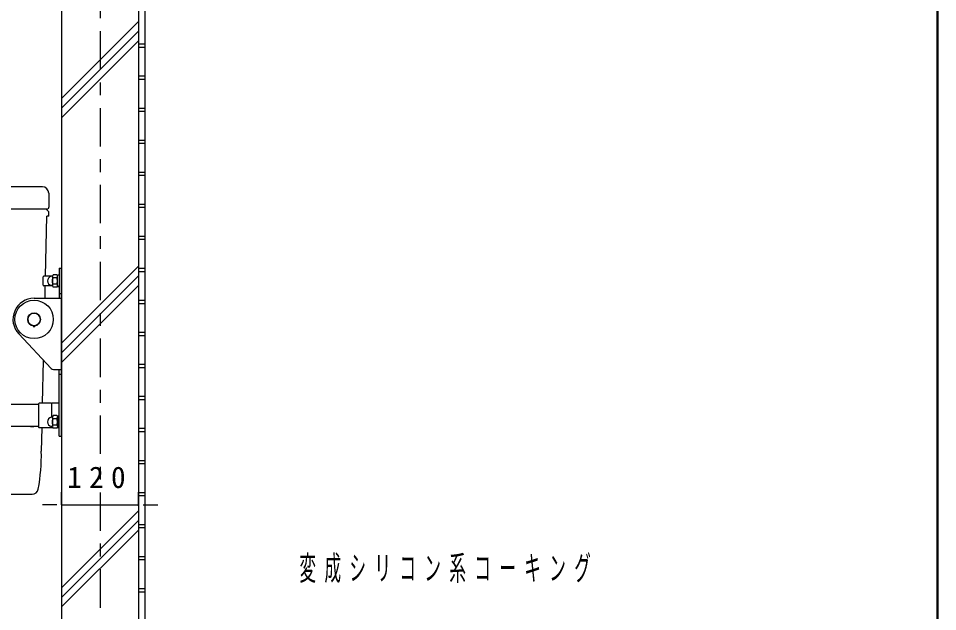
# Model space of a CAD drawing. Units: millimetres on the paper, enlarged 30 times, with parts at other scales. Extents: x -13498 to 309, y -53460 to 8010.
# Drawn here: x -2153 to 0, y -4779 to -3390 of the extents above; entities that cross this region are included whole.
import ezdxf

# ---------------------------------------------------------------- set-up
doc = ezdxf.new("R2010")
doc.units = ezdxf.units.MM
doc.header["$LTSCALE"] = 30
doc.linetypes.add('USER2', pattern=[6, 3, -1, 1, -1])
doc.layers.add('layer1', color=4, linetype='Continuous', lineweight=25)
doc.styles.add('ＭＳ ゴシック', font='')
doc.styles.get('ＭＳ ゴシック').set_extended_font_data('MS Gothic')

msp = doc.modelspace()

# ---------------------------------------------------------------- linework, layer by layer
at = {"layer": 'layer1', "color": 7, "lineweight": 50}
msp.add_line((0, -8910), (0, -900), dxfattribs=at)
at = {"layer": 'layer1', "linetype": 'USER2'}
msp.add_line((-1961.25, -1440), (-1961.25, -7365), dxfattribs=at)
at = {"layer": 'layer1', "color": 20}
for p, q in [((-2051.25, -1800), (-2051.25, -5190)), ((-1871.25, -1800), (-1871.25, -5190))]:
    msp.add_line(p, q, dxfattribs=at)
at = {"layer": 'layer1', "color": 3}
for p, q in [((-1856.25, -1807.5), (-1856.25, -5100)), ((-2096.25, -3784.5), (-2186.86, -3784.5)), ((-2081.25, -3799.5), (-2081.25, -3832.5)), ((-2085.75, -3837), (-2414.25, -3837)), ((-2086.37, -3837.88), (-2082.13, -3842.12)), ((-2081.25, -3853.5), (-2081.25, -3844.24)), ((-2088.98, -3993.75), (-2085.75, -3853.5)), ((-2081.25, -3853.5), (-2085.75, -3853.5)), ((-2057.25, -3975), (-2051.25, -3975)), ((-2057.25, -3975), (-2057.25, -4045.5)), ((-2051.25, -4368), (-2051.25, -3975)), ((-2094.75, -4014.75), (-2094.75, -3995.25)), ((-2072.78, -3993.75), (-2093.25, -3993.75)), ((-2073.43, -3994.12), (-2075.88, -3994.12)), ((-2072.44, -3995.66), (-2073, -3993.99)), ((-2073, -3995.62), (-2073, -4014.37)), ((-2073, -4005), (-2072.45, -4001.62)), ((-2070.78, -3990.28), (-2072.78, -3993.75)), ((-2072.45, -4001.62), (-2070.78, -3997.64)), ((-2070.78, -3997.64), (-2072.44, -3995.66)), ((-2062.36, -3990.28), (-2070.78, -3990.28)), ((-2062.36, -3997.64), (-2070.78, -3997.64)), ((-2062.36, -3990.28), (-2061, -3992.62)), ((-2062.36, -3997.64), (-2062.23, -3997.44)), ((-2062.23, -3998.04), (-2062.36, -3997.64)), ((-2062.23, -3997.44), (-2062.1, -3997.21)), ((-2062.1, -3998.49), (-2062.23, -3998.04)), ((-2062.1, -3997.21), (-2061.95, -3996.96)), ((-2061.95, -3999), (-2062.1, -3998.49)), ((-2061.95, -3996.96), (-2061.8, -3996.68)), ((-2061.8, -3999.55), (-2061.95, -3999)), ((-2061.8, -3996.68), (-2061.65, -3996.39)), ((-2061.65, -4000.14), (-2061.8, -3999.55)), ((-2061.65, -3996.39), (-2061.51, -3996.07)), ((-2061.51, -4000.77), (-2061.65, -4000.14)), ((-2061.51, -3996.07), (-2061.37, -3995.75)), ((-2061.37, -4001.43), (-2061.51, -4000.77)), ((-2061.37, -3995.75), (-2061.25, -3995.4)), ((-2061.25, -4002.11), (-2061.37, -4001.43)), ((-2061.25, -3995.4), (-2061.15, -3995.05)), ((-2061.15, -4002.81), (-2061.25, -4002.11)), ((-2061.15, -3995.05), (-2061.07, -3994.69)), ((-2061.07, -4003.53), (-2061.15, -4002.81)), ((-2061.07, -3994.69), (-2061.02, -3994.33)), ((-2061.02, -4004.26), (-2061.07, -4003.53)), ((-2061.02, -3994.33), (-2061, -3993.96)), ((-2057.25, -3991.2), (-2061, -3991.2)), ((-2061, -4018.8), (-2061, -3991.2)), ((-2072.78, -4016.25), (-2093.25, -4016.25)), ((-2090.17, -4045.5), (-2089.5, -4016.25)), ((-2073.43, -4015.87), (-2075.88, -4015.87)), ((-2072.45, -4008.38), (-2073, -4005)), ((-2072.44, -4014.34), (-2073, -4016.01)), ((-2072.78, -4016.25), (-2070.78, -4019.72)), ((-2070.78, -4012.36), (-2072.45, -4008.38)), ((-2070.78, -4012.36), (-2072.44, -4014.34)), ((-2062.36, -4012.36), (-2070.78, -4012.36)), ((-2062.36, -4019.72), (-2070.78, -4019.72)), ((-2062.36, -4012.36), (-2062.23, -4011.96)), ((-2062.36, -4012.36), (-2062.23, -4012.56)), ((-2061, -4017.37), (-2062.36, -4019.72)), ((-2062.23, -4011.96), (-2062.1, -4011.51)), ((-2062.23, -4012.56), (-2062.1, -4012.79)), ((-2062.1, -4011.51), (-2061.95, -4011)), ((-2062.1, -4012.79), (-2061.95, -4013.04)), ((-2061.95, -4011), (-2061.8, -4010.45)), ((-2061.95, -4013.04), (-2061.8, -4013.32)), ((-2061.8, -4010.45), (-2061.65, -4009.86)), ((-2061.8, -4013.32), (-2061.65, -4013.61)), ((-2061.65, -4009.86), (-2061.51, -4009.23)), ((-2061.65, -4013.61), (-2061.51, -4013.93)), ((-2061.51, -4009.23), (-2061.37, -4008.57)), ((-2061.51, -4013.93), (-2061.37, -4014.25)), ((-2061.37, -4008.57), (-2061.25, -4007.89)), ((-2061.37, -4014.25), (-2061.25, -4014.6)), ((-2061.25, -4007.89), (-2061.15, -4007.19)), ((-2061.25, -4014.6), (-2061.15, -4014.95)), ((-2061.15, -4007.19), (-2061.07, -4006.47)), ((-2061.15, -4014.95), (-2061.07, -4015.31)), ((-2061.07, -4006.47), (-2061.02, -4005.74)), ((-2061.07, -4015.31), (-2061.02, -4015.67)), ((-2061, -4005), (-2061.02, -4004.26)), ((-2061.02, -4005.74), (-2061, -4005)), ((-2061.02, -4015.67), (-2061, -4016.04)), ((-2057.25, -4018.8), (-2061, -4018.8)), ((-2115.75, -4045.5), (-2051.25, -4045.5)), ((-2057.25, -4034.25), (-2051.25, -4034.25)), ((-2117.25, -4111.13), (-2117.25, -4109.92)), ((-2114.25, -4111.13), (-2114.25, -4109.92)), ((-2075.97, -4209.64), (-2151.83, -4128.89)), ((-2116.13, -4112.25), (-2115.38, -4112.25)), ((-2095.84, -4291.5), (-2093.53, -4190.95)), ((-2070.51, -4212), (-2051.25, -4212)), ((-2057.25, -4368), (-2057.25, -4212)), ((-2057.25, -4223.25), (-2051.25, -4223.25)), ((-2105.25, -4294.5), (-2375.4, -4294.5)), ((-2105.25, -4293), (-2105.25, -4347)), ((-2075.7, -4291.5), (-2103.75, -4291.5)), ((-2075.7, -4291.5), (-2075.25, -4291.95)), ((-2074.5, -4291.5), (-2075.25, -4292.25)), ((-2075.25, -4291.95), (-2075.25, -4324.13)), ((-2057.7, -4291.5), (-2074.5, -4291.5)), ((-2057.7, -4291.5), (-2057.25, -4291.95)), ((-2073.43, -4324.13), (-2075.88, -4324.13)), ((-2072.44, -4325.66), (-2073, -4323.99)), ((-2073, -4325.63), (-2073, -4344.38)), ((-2070.78, -4320.28), (-2072.78, -4323.75)), ((-2070.78, -4327.64), (-2072.44, -4325.66)), ((-2062.36, -4320.28), (-2070.78, -4320.28)), ((-2062.36, -4320.28), (-2061, -4322.63)), ((-2061.8, -4326.68), (-2061.65, -4326.39)), ((-2061.65, -4326.39), (-2061.51, -4326.07)), ((-2061.51, -4326.07), (-2061.37, -4325.75)), ((-2061.37, -4325.75), (-2061.25, -4325.4)), ((-2061.25, -4325.4), (-2061.15, -4325.05)), ((-2061.15, -4325.05), (-2061.07, -4324.69)), ((-2061.07, -4324.69), (-2061.02, -4324.33)), ((-2061.02, -4324.33), (-2061, -4323.96)), ((-2057.25, -4321.2), (-2061, -4321.2)), ((-2061, -4321.2), (-2061, -4348.8)), ((-2105.25, -4345.5), (-2385.75, -4345.5)), ((-2123.51, -4345.8), (-2116.99, -4345.8)), ((-2073.43, -4345.88), (-2075.88, -4345.88)), ((-2075.25, -4348.05), (-2075.7, -4348.5)), ((-2075.25, -4345.88), (-2075.25, -4348.05)), ((-2074.5, -4348.5), (-2075.25, -4347.75)), ((-2073, -4335), (-2072.45, -4331.62)), ((-2072.45, -4338.38), (-2073, -4335)), ((-2072.44, -4344.34), (-2073, -4346.01)), ((-2072.78, -4346.25), (-2070.78, -4349.72)), ((-2072.45, -4331.62), (-2070.78, -4327.64)), ((-2070.78, -4342.36), (-2072.45, -4338.38)), ((-2070.78, -4342.36), (-2072.44, -4344.34)), ((-2062.36, -4327.64), (-2070.78, -4327.64)), ((-2062.36, -4342.36), (-2070.78, -4342.36)), ((-2062.36, -4327.64), (-2062.23, -4327.44)), ((-2062.23, -4328.04), (-2062.36, -4327.64)), ((-2062.36, -4342.36), (-2062.23, -4341.96)), ((-2062.36, -4342.36), (-2062.23, -4342.56)), ((-2061, -4347.38), (-2062.36, -4349.72)), ((-2062.23, -4327.44), (-2062.1, -4327.21)), ((-2062.1, -4328.49), (-2062.23, -4328.04)), ((-2062.23, -4341.96), (-2062.1, -4341.51)), ((-2062.23, -4342.56), (-2062.1, -4342.79)), ((-2062.1, -4327.21), (-2061.95, -4326.96)), ((-2061.95, -4329), (-2062.1, -4328.49)), ((-2062.1, -4341.51), (-2061.95, -4341)), ((-2062.1, -4342.79), (-2061.95, -4343.04)), ((-2061.95, -4326.96), (-2061.8, -4326.68)), ((-2061.8, -4329.55), (-2061.95, -4329)), ((-2061.95, -4341), (-2061.8, -4340.45)), ((-2061.95, -4343.04), (-2061.8, -4343.32)), ((-2061.65, -4330.14), (-2061.8, -4329.55)), ((-2061.8, -4340.45), (-2061.65, -4339.86)), ((-2061.8, -4343.32), (-2061.65, -4343.61)), ((-2061.51, -4330.77), (-2061.65, -4330.14)), ((-2061.65, -4339.86), (-2061.51, -4339.23)), ((-2061.65, -4343.61), (-2061.51, -4343.93)), ((-2061.37, -4331.43), (-2061.51, -4330.77)), ((-2061.51, -4339.23), (-2061.37, -4338.57)), ((-2061.51, -4343.93), (-2061.37, -4344.25)), ((-2061.25, -4332.11), (-2061.37, -4331.43)), ((-2061.37, -4338.57), (-2061.25, -4337.89)), ((-2061.37, -4344.25), (-2061.25, -4344.6)), ((-2061.15, -4332.81), (-2061.25, -4332.11)), ((-2061.25, -4337.89), (-2061.15, -4337.19)), ((-2061.25, -4344.6), (-2061.15, -4344.95)), ((-2061.07, -4333.53), (-2061.15, -4332.81)), ((-2061.15, -4337.19), (-2061.07, -4336.47)), ((-2061.15, -4344.95), (-2061.07, -4345.31)), ((-2061.02, -4334.26), (-2061.07, -4333.53)), ((-2061.07, -4336.47), (-2061.02, -4335.74)), ((-2061.07, -4345.31), (-2061.02, -4345.67)), ((-2061, -4335), (-2061.02, -4334.26)), ((-2061.02, -4335.74), (-2061, -4335)), ((-2061.02, -4345.67), (-2061, -4346.04)), ((-2075.7, -4348.5), (-2103.75, -4348.5)), ((-2098.43, -4403.85), (-2097.16, -4348.5)), ((-2071.48, -4348.5), (-2074.5, -4348.5)), ((-2062.36, -4349.72), (-2070.78, -4349.72)), ((-2061, -4348.5), (-2061.65, -4348.5)), ((-2057.25, -4348.8), (-2061, -4348.8)), ((-2057.25, -4368), (-2051.25, -4368)), ((-2383.88, -4504.5), (-2120.62, -4504.5))]:
    msp.add_line(p, q, dxfattribs=at)
at = {"layer": 'layer1'}
for p, q in [((-2051.25, -3577.82), (-1871.25, -3397.82)), ((-2051.25, -3600.32), (-1871.25, -3420.32)), ((-2051.25, -3622.82), (-1871.25, -3442.82)), ((-1871.25, -3450), (-1856.25, -3450)), ((-1871.25, -3457.5), (-1856.25, -3457.5)), ((-1871.25, -3525), (-1856.25, -3525)), ((-1871.25, -3532.5), (-1856.25, -3532.5)), ((-1871.25, -3600), (-1856.25, -3600)), ((-1871.25, -3607.5), (-1856.25, -3607.5)), ((-1871.25, -3675), (-1856.25, -3675)), ((-1871.25, -3682.5), (-1856.25, -3682.5)), ((-1871.25, -3750), (-1856.25, -3750)), ((-1871.25, -3757.5), (-1856.25, -3757.5)), ((-1871.25, -3825), (-1856.25, -3825)), ((-1871.25, -3832.5), (-1856.25, -3832.5)), ((-1871.25, -3900), (-1856.25, -3900)), ((-1871.25, -3907.5), (-1856.25, -3907.5)), ((-2051.25, -4150.58), (-1871.25, -3970.58)), ((-1871.25, -3975), (-1856.25, -3975)), ((-2051.25, -4173.08), (-1871.25, -3993.08)), ((-1871.25, -3982.5), (-1856.25, -3982.5)), ((-2051.25, -4195.58), (-1871.25, -4015.58)), ((-1871.25, -4050), (-1856.25, -4050)), ((-1871.25, -4057.5), (-1856.25, -4057.5)), ((-1871.25, -4125), (-1856.25, -4125)), ((-1871.25, -4132.5), (-1856.25, -4132.5)), ((-1871.25, -4200), (-1856.25, -4200)), ((-1871.25, -4207.5), (-1856.25, -4207.5)), ((-1871.25, -4275), (-1856.25, -4275)), ((-1871.25, -4282.5), (-1856.25, -4282.5)), ((-1871.25, -4350), (-1856.25, -4350)), ((-1871.25, -4357.5), (-1856.25, -4357.5)), ((-1871.25, -4425), (-1856.25, -4425)), ((-1871.25, -4432.5), (-1856.25, -4432.5)), ((-2051.25, -4529.25), (-2051.25, -4499.25)), ((-1871.25, -4531.42), (-1871.25, -4499.25)), ((-1871.25, -4500), (-1856.25, -4500)), ((-1871.25, -4507.5), (-1856.25, -4507.5)), ((-2073.75, -4529.25), (-2096.25, -4529.25)), ((-2062.5, -4529.25), (-2073.75, -4529.25)), ((-2051.25, -4529.25), (-1871.25, -4529.25)), ((-1860, -4529.25), (-1848.75, -4529.25)), ((-1848.75, -4529.25), (-1826.25, -4529.25)), ((-2051.25, -4723.33), (-1871.25, -4543.33)), ((-2051.25, -4745.83), (-1871.25, -4565.83)), ((-1871.25, -4575), (-1856.25, -4575)), ((-1871.25, -4582.5), (-1856.25, -4582.5)), ((-2051.25, -4768.33), (-1871.25, -4588.33)), ((-1871.25, -4650), (-1856.25, -4650)), ((-1871.25, -4657.5), (-1856.25, -4657.5)), ((-1871.25, -4725), (-1856.25, -4725)), ((-1871.25, -4732.5), (-1856.25, -4732.5))]:
    msp.add_line(p, q, dxfattribs=at)
at = {"layer": 'layer1', "color": 3}
for radius in [45, 14.93]:
    msp.add_circle((-2115.75, -4095), radius, dxfattribs=at)
for centre, radius, start, end in [((-2096.25, -3799.5), 15, 0, 90), ((-2088.49, -3840), 3, 45, 90), ((-2085.75, -3832.5), 4.5, 270, 0), ((-2084.25, -3844.24), 3, 0, 45), ((-2093.25, -3995.25), 1.5, 90, 180), ((-2073, -4005), 11.25, 104.83511, 255.16489), ((-2073.43, -3993.37), 0.75, 270, 330), ((-2093.25, -4014.75), 1.5, 180, 270), ((-2073.43, -4016.62), 0.75, 30, 90), ((-2115.75, -4095), 49.5, 90, 223.2124), ((-2115.75, -4095), 15, 90, 264.26083), ((-2115.75, -4095), 15, 275.73917, 264.26083), ((-2115.75, -4095), 15, 275.73917, 90), ((-2116.13, -4111.13), 1.12, 180, 270), ((-2115.38, -4111.13), 1.12, 270, 0), ((-2070.51, -4204.5), 7.5, 223.2124, 270), ((-2103.75, -4293), 1.5, 90, 180), ((-2073, -4335), 11.25, 104.83511, 255.16489), ((-2073.43, -4323.38), 0.75, 270, 330), ((-2118.45, -4339.54), 8.14, 227.04349, 229.16013), ((-2123.51, -4345.39), 0.407, 229.16013, 270), ((-2116.99, -4345.39), 0.407, 270, 310.83987), ((-2122.05, -4339.54), 8.14, 310.83987, 312.95651), ((-2103.75, -4347), 1.5, 180, 270), ((-2073.43, -4346.63), 0.75, 30, 90), ((-2548.75, -4412.52), 450, 349.80747, 1.10522), ((-2120.62, -4489.5), 15, 270, 349.80747)]:
    msp.add_arc(centre, radius, start, end, dxfattribs=at)

# ---------------------------------------------------------------- texts
at = {"layer": 'layer1', "color": 3, "insert": (-1961.25, -4464.98), "char_height": 50.26, "attachment_point": 5, "style": 'ＭＳ ゴシック'}
msp.add_mtext('\\T1.5;120', dxfattribs=at)
at = {"layer": 'layer1', "color": 2, "insert": (-1494.42, -4712.36), "char_height": 57.18, "attachment_point": 7, "style": 'ＭＳ ゴシック'}
msp.add_mtext('\\T1.5;\\W0.5;変成シリコン系コーキング', dxfattribs=at)

doc.saveas('drawing.dxf')
